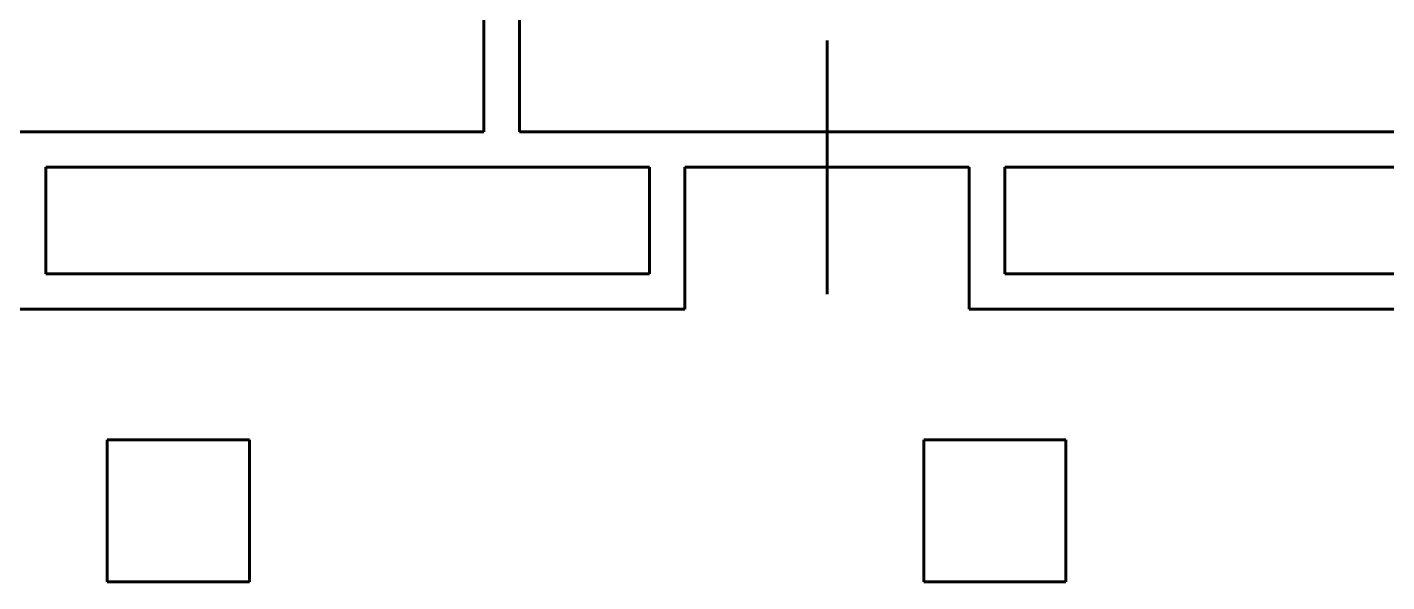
# Model space of a CAD drawing. Extents: x 0 to 297, y 0 to 292.
# Drawn here: x 114.66 to 133.79, y 89.95 to 97.76 of the extents above; entities that cross this region are included whole.
import ezdxf

# ---------------------------------------------------------------- set-up
doc = ezdxf.new("R2010")
doc.units = 0
doc.header["$MEASUREMENT"] = 0
doc.linetypes.add('K5LT_BASIC', pattern=[0])
doc.layers.add('Системный слой', color=7, linetype='Continuous')

# ---------------------------------------------------------------- blocks, each defined once
blk = doc.blocks.new('*U')
at = {"layer": 'Системный слой', "linetype": 'K5LT_BASIC', "lineweight": 60}
for p, q in [((117.791, 91.95), (115.791, 91.95)), ((115.791, 91.95), (115.791, 89.95)), ((117.791, 89.95), (117.791, 91.95)), ((129.276, 91.95), (127.276, 91.95)), ((127.276, 91.95), (127.276, 89.95)), ((129.276, 89.95), (129.276, 91.95)), ((115.791, 89.95), (117.791, 89.95)), ((127.276, 89.95), (129.276, 89.95))]:
    blk.add_line(p, q, dxfattribs=at)

msp = doc.modelspace()

# ---------------------------------------------------------------- linework, layer by layer
at = {"layer": 'Системный слой', "linetype": 'K5LT_BASIC', "lineweight": 60}
for p, q in [((121.588, 107.786), (121.588, 96.286)), ((121.087, 101.845), (121.087, 96.286)), ((125.918, 97.571), (125.918, 94)), ((121.087, 96.286), (105.588, 96.286)), ((137.087, 96.286), (121.588, 96.286)), ((153.087, 96.286), (121.588, 96.286)), ((114.924, 94.286), (114.924, 95.786)), ((123.418, 95.786), (114.924, 95.786)), ((123.418, 94.286), (123.418, 95.786)), ((127.918, 95.786), (123.918, 95.786)), ((123.918, 93.786), (123.918, 95.786)), ((127.918, 95.786), (127.917, 93.786)), ((128.417, 94.286), (128.417, 95.786)), ((137.088, 95.786), (128.417, 95.786)), ((114.924, 94.286), (123.418, 94.286)), ((128.417, 94.286), (137.088, 94.286)), ((123.918, 93.786), (114.424, 93.786)), ((137.588, 93.786), (127.917, 93.786))]:
    msp.add_line(p, q, dxfattribs=at)

# ---------------------------------------------------------------- block references
at = {"layer": 'Системный слой'}
msp.add_blockref('*U', (0, 0), dxfattribs=at)
msp.add_blockref('*U', (0, 0), dxfattribs=at)
msp.add_blockref('*U', (0, 0), dxfattribs=at)
msp.add_blockref('*U', (0, 0), dxfattribs=at)
msp.add_blockref('*U', (0, 0), dxfattribs=at)
msp.add_blockref('*U', (0, 0), dxfattribs=at)
msp.add_blockref('*U', (0, 0), dxfattribs=at)
msp.add_blockref('*U', (0, 0), dxfattribs=at)
msp.add_blockref('*U', (0, 0), dxfattribs=at)
msp.add_blockref('*U', (0, 0), dxfattribs=at)
msp.add_blockref('*U', (0, 0), dxfattribs=at)
msp.add_blockref('*U', (0, 0), dxfattribs=at)
msp.add_blockref('*U', (0, 0), dxfattribs=at)
msp.add_blockref('*U', (0, 0), dxfattribs=at)
msp.add_blockref('*U', (0, 0), dxfattribs=at)
msp.add_blockref('*U', (0, 0), dxfattribs=at)
msp.add_blockref('*U', (0, 0), dxfattribs=at)
msp.add_blockref('*U', (0, 0), dxfattribs=at)
msp.add_blockref('*U', (0, 0), dxfattribs=at)
msp.add_blockref('*U', (0, 0), dxfattribs=at)
msp.add_blockref('*U', (0, 0), dxfattribs=at)
msp.add_blockref('*U', (0, 0), dxfattribs=at)
msp.add_blockref('*U', (0, 0), dxfattribs=at)
msp.add_blockref('*U', (0, 0), dxfattribs=at)
msp.add_blockref('*U', (0, 0), dxfattribs=at)
msp.add_blockref('*U', (0, 0), dxfattribs=at)
msp.add_blockref('*U', (0, 0), dxfattribs=at)
msp.add_blockref('*U', (0, 0), dxfattribs=at)
msp.add_blockref('*U', (0, 0), dxfattribs=at)
msp.add_blockref('*U', (0, 0), dxfattribs=at)
msp.add_blockref('*U', (0, 0), dxfattribs=at)
msp.add_blockref('*U', (0, 0), dxfattribs=at)
msp.add_blockref('*U', (0, 0), dxfattribs=at)
msp.add_blockref('*U', (0, 0), dxfattribs=at)
msp.add_blockref('*U', (0, 0), dxfattribs=at)
msp.add_blockref('*U', (0, 0), dxfattribs=at)
msp.add_blockref('*U', (0, 0), dxfattribs=at)
msp.add_blockref('*U', (0, 0), dxfattribs=at)
msp.add_blockref('*U', (0, 0), dxfattribs=at)
msp.add_blockref('*U', (0, 0), dxfattribs=at)
msp.add_blockref('*U', (0, 0), dxfattribs=at)
msp.add_blockref('*U', (0, 0), dxfattribs=at)
msp.add_blockref('*U', (0, 0), dxfattribs=at)
msp.add_blockref('*U', (0, 0), dxfattribs=at)
msp.add_blockref('*U', (0, 0), dxfattribs=at)
msp.add_blockref('*U', (0, 0), dxfattribs=at)
msp.add_blockref('*U', (0, 0), dxfattribs=at)
msp.add_blockref('*U', (0, 0), dxfattribs=at)
msp.add_blockref('*U', (0, 0), dxfattribs=at)
msp.add_blockref('*U', (0, 0), dxfattribs=at)
msp.add_blockref('*U', (0, 0), dxfattribs=at)
msp.add_blockref('*U', (0, 0), dxfattribs=at)
msp.add_blockref('*U', (0, 0), dxfattribs=at)
msp.add_blockref('*U', (0, 0), dxfattribs=at)
msp.add_blockref('*U', (0, 0), dxfattribs=at)
msp.add_blockref('*U', (0, 0), dxfattribs=at)
msp.add_blockref('*U', (0, 0), dxfattribs=at)
msp.add_blockref('*U', (0, 0), dxfattribs=at)
msp.add_blockref('*U', (0, 0), dxfattribs=at)
msp.add_blockref('*U', (0, 0), dxfattribs=at)
msp.add_blockref('*U', (0, 0), dxfattribs=at)
msp.add_blockref('*U', (0, 0), dxfattribs=at)
msp.add_blockref('*U', (0, 0), dxfattribs=at)
msp.add_blockref('*U', (0, 0), dxfattribs=at)
msp.add_blockref('*U', (0, 0), dxfattribs=at)
msp.add_blockref('*U', (0, 0), dxfattribs=at)
msp.add_blockref('*U', (0, 0), dxfattribs=at)
msp.add_blockref('*U', (0, 0), dxfattribs=at)
msp.add_blockref('*U', (0, 0), dxfattribs=at)
msp.add_blockref('*U', (0, 0), dxfattribs=at)
msp.add_blockref('*U', (0, 0), dxfattribs=at)
msp.add_blockref('*U', (0, 0), dxfattribs=at)
msp.add_blockref('*U', (0, 0), dxfattribs=at)
msp.add_blockref('*U', (0, 0), dxfattribs=at)
msp.add_blockref('*U', (0, 0), dxfattribs=at)
msp.add_blockref('*U', (0, 0), dxfattribs=at)
msp.add_blockref('*U', (0, 0), dxfattribs=at)
msp.add_blockref('*U', (0, 0), dxfattribs=at)
msp.add_blockref('*U', (0, 0), dxfattribs=at)
msp.add_blockref('*U', (0, 0), dxfattribs=at)
msp.add_blockref('*U', (0, 0), dxfattribs=at)
msp.add_blockref('*U', (0, 0), dxfattribs=at)
msp.add_blockref('*U', (0, 0), dxfattribs=at)
msp.add_blockref('*U', (0, 0), dxfattribs=at)
msp.add_blockref('*U', (0, 0), dxfattribs=at)
msp.add_blockref('*U', (0, 0), dxfattribs=at)
msp.add_blockref('*U', (0, 0), dxfattribs=at)
msp.add_blockref('*U', (0, 0), dxfattribs=at)
msp.add_blockref('*U', (0, 0), dxfattribs=at)
msp.add_blockref('*U', (0, 0), dxfattribs=at)
msp.add_blockref('*U', (0, 0), dxfattribs=at)
msp.add_blockref('*U', (0, 0), dxfattribs=at)
msp.add_blockref('*U', (0, 0), dxfattribs=at)
msp.add_blockref('*U', (0, 0), dxfattribs=at)
msp.add_blockref('*U', (0, 0), dxfattribs=at)
msp.add_blockref('*U', (0, 0), dxfattribs=at)
msp.add_blockref('*U', (0, 0), dxfattribs=at)
msp.add_blockref('*U', (0, 0), dxfattribs=at)
msp.add_blockref('*U', (0, 0), dxfattribs=at)
msp.add_blockref('*U', (0, 0), dxfattribs=at)
msp.add_blockref('*U', (0, 0), dxfattribs=at)
msp.add_blockref('*U', (0, 0), dxfattribs=at)
msp.add_blockref('*U', (0, 0), dxfattribs=at)
msp.add_blockref('*U', (0, 0), dxfattribs=at)
msp.add_blockref('*U', (0, 0), dxfattribs=at)
msp.add_blockref('*U', (0, 0), dxfattribs=at)
msp.add_blockref('*U', (0, 0), dxfattribs=at)
msp.add_blockref('*U', (0, 0), dxfattribs=at)
msp.add_blockref('*U', (0, 0), dxfattribs=at)
msp.add_blockref('*U', (0, 0), dxfattribs=at)
msp.add_blockref('*U', (0, 0), dxfattribs=at)
msp.add_blockref('*U', (0, 0), dxfattribs=at)
msp.add_blockref('*U', (0, 0), dxfattribs=at)
msp.add_blockref('*U', (0, 0), dxfattribs=at)
msp.add_blockref('*U', (0, 0), dxfattribs=at)
msp.add_blockref('*U', (0, 0), dxfattribs=at)
msp.add_blockref('*U', (0, 0), dxfattribs=at)
msp.add_blockref('*U', (0, 0), dxfattribs=at)
msp.add_blockref('*U', (0, 0), dxfattribs=at)
msp.add_blockref('*U', (0, 0), dxfattribs=at)
msp.add_blockref('*U', (0, 0), dxfattribs=at)
msp.add_blockref('*U', (0, 0), dxfattribs=at)
msp.add_blockref('*U', (0, 0), dxfattribs=at)
msp.add_blockref('*U', (0, 0), dxfattribs=at)
msp.add_blockref('*U', (0, 0), dxfattribs=at)
msp.add_blockref('*U', (0, 0), dxfattribs=at)
msp.add_blockref('*U', (0, 0), dxfattribs=at)
msp.add_blockref('*U', (0, 0), dxfattribs=at)
msp.add_blockref('*U', (0, 0), dxfattribs=at)
msp.add_blockref('*U', (0, 0), dxfattribs=at)
msp.add_blockref('*U', (0, 0), dxfattribs=at)
msp.add_blockref('*U', (0, 0), dxfattribs=at)
msp.add_blockref('*U', (0, 0), dxfattribs=at)
msp.add_blockref('*U', (0, 0), dxfattribs=at)
msp.add_blockref('*U', (0, 0), dxfattribs=at)
msp.add_blockref('*U', (0, 0), dxfattribs=at)
msp.add_blockref('*U', (0, 0), dxfattribs=at)
msp.add_blockref('*U', (0, 0), dxfattribs=at)
msp.add_blockref('*U', (0, 0), dxfattribs=at)
msp.add_blockref('*U', (0, 0), dxfattribs=at)
msp.add_blockref('*U', (0, 0), dxfattribs=at)
msp.add_blockref('*U', (0, 0), dxfattribs=at)
msp.add_blockref('*U', (0, 0), dxfattribs=at)
msp.add_blockref('*U', (0, 0), dxfattribs=at)
msp.add_blockref('*U', (0, 0), dxfattribs=at)
msp.add_blockref('*U', (0, 0), dxfattribs=at)
msp.add_blockref('*U', (0, 0), dxfattribs=at)
msp.add_blockref('*U', (0, 0), dxfattribs=at)
msp.add_blockref('*U', (0, 0), dxfattribs=at)
msp.add_blockref('*U', (0, 0), dxfattribs=at)
msp.add_blockref('*U', (0, 0), dxfattribs=at)
msp.add_blockref('*U', (0, 0), dxfattribs=at)
msp.add_blockref('*U', (0, 0), dxfattribs=at)
msp.add_blockref('*U', (0, 0), dxfattribs=at)
msp.add_blockref('*U', (0, 0), dxfattribs=at)
msp.add_blockref('*U', (0, 0), dxfattribs=at)
msp.add_blockref('*U', (0, 0), dxfattribs=at)
msp.add_blockref('*U', (0, 0), dxfattribs=at)
msp.add_blockref('*U', (0, 0), dxfattribs=at)
msp.add_blockref('*U', (0, 0), dxfattribs=at)
msp.add_blockref('*U', (0, 0), dxfattribs=at)
msp.add_blockref('*U', (0, 0), dxfattribs=at)
msp.add_blockref('*U', (0, 0), dxfattribs=at)
msp.add_blockref('*U', (0, 0), dxfattribs=at)
msp.add_blockref('*U', (0, 0), dxfattribs=at)
msp.add_blockref('*U', (0, 0), dxfattribs=at)
msp.add_blockref('*U', (0, 0), dxfattribs=at)
msp.add_blockref('*U', (0, 0), dxfattribs=at)
msp.add_blockref('*U', (0, 0), dxfattribs=at)
msp.add_blockref('*U', (0, 0), dxfattribs=at)
msp.add_blockref('*U', (0, 0), dxfattribs=at)
msp.add_blockref('*U', (0, 0), dxfattribs=at)
msp.add_blockref('*U', (0, 0), dxfattribs=at)
msp.add_blockref('*U', (0, 0), dxfattribs=at)
msp.add_blockref('*U', (0, 0), dxfattribs=at)
msp.add_blockref('*U', (0, 0), dxfattribs=at)
msp.add_blockref('*U', (0, 0), dxfattribs=at)
msp.add_blockref('*U', (0, 0), dxfattribs=at)
msp.add_blockref('*U', (0, 0), dxfattribs=at)
msp.add_blockref('*U', (0, 0), dxfattribs=at)
msp.add_blockref('*U', (0, 0), dxfattribs=at)
msp.add_blockref('*U', (0, 0), dxfattribs=at)
msp.add_blockref('*U', (0, 0), dxfattribs=at)
msp.add_blockref('*U', (0, 0), dxfattribs=at)
msp.add_blockref('*U', (0, 0), dxfattribs=at)
msp.add_blockref('*U', (0, 0), dxfattribs=at)
msp.add_blockref('*U', (0, 0), dxfattribs=at)
msp.add_blockref('*U', (0, 0), dxfattribs=at)
msp.add_blockref('*U', (0, 0), dxfattribs=at)
msp.add_blockref('*U', (0, 0), dxfattribs=at)
msp.add_blockref('*U', (0, 0), dxfattribs=at)
msp.add_blockref('*U', (0, 0), dxfattribs=at)
msp.add_blockref('*U', (0, 0), dxfattribs=at)
msp.add_blockref('*U', (0, 0), dxfattribs=at)
msp.add_blockref('*U', (0, 0), dxfattribs=at)
msp.add_blockref('*U', (0, 0), dxfattribs=at)
msp.add_blockref('*U', (0, 0), dxfattribs=at)
msp.add_blockref('*U', (0, 0), dxfattribs=at)
msp.add_blockref('*U', (0, 0), dxfattribs=at)
msp.add_blockref('*U', (0, 0), dxfattribs=at)
msp.add_blockref('*U', (0, 0), dxfattribs=at)
msp.add_blockref('*U', (0, 0), dxfattribs=at)
msp.add_blockref('*U', (0, 0), dxfattribs=at)
msp.add_blockref('*U', (0, 0), dxfattribs=at)
msp.add_blockref('*U', (0, 0), dxfattribs=at)
msp.add_blockref('*U', (0, 0), dxfattribs=at)
msp.add_blockref('*U', (0, 0), dxfattribs=at)
msp.add_blockref('*U', (0, 0), dxfattribs=at)
msp.add_blockref('*U', (0, 0), dxfattribs=at)
msp.add_blockref('*U', (0, 0), dxfattribs=at)
msp.add_blockref('*U', (0, 0), dxfattribs=at)
msp.add_blockref('*U', (0, 0), dxfattribs=at)
msp.add_blockref('*U', (0, 0), dxfattribs=at)
msp.add_blockref('*U', (0, 0), dxfattribs=at)
msp.add_blockref('*U', (0, 0), dxfattribs=at)
msp.add_blockref('*U', (0, 0), dxfattribs=at)
msp.add_blockref('*U', (0, 0), dxfattribs=at)
msp.add_blockref('*U', (0, 0), dxfattribs=at)
msp.add_blockref('*U', (0, 0), dxfattribs=at)
msp.add_blockref('*U', (0, 0), dxfattribs=at)
msp.add_blockref('*U', (0, 0), dxfattribs=at)
msp.add_blockref('*U', (0, 0), dxfattribs=at)
msp.add_blockref('*U', (0, 0), dxfattribs=at)
msp.add_blockref('*U', (0, 0), dxfattribs=at)
msp.add_blockref('*U', (0, 0), dxfattribs=at)
msp.add_blockref('*U', (0, 0), dxfattribs=at)
msp.add_blockref('*U', (0, 0), dxfattribs=at)
msp.add_blockref('*U', (0, 0), dxfattribs=at)
msp.add_blockref('*U', (0, 0), dxfattribs=at)
msp.add_blockref('*U', (0, 0), dxfattribs=at)
msp.add_blockref('*U', (0, 0), dxfattribs=at)
msp.add_blockref('*U', (0, 0), dxfattribs=at)
msp.add_blockref('*U', (0, 0), dxfattribs=at)
msp.add_blockref('*U', (0, 0), dxfattribs=at)
msp.add_blockref('*U', (0, 0), dxfattribs=at)
msp.add_blockref('*U', (0, 0), dxfattribs=at)
msp.add_blockref('*U', (0, 0), dxfattribs=at)
msp.add_blockref('*U', (0, 0), dxfattribs=at)
msp.add_blockref('*U', (0, 0), dxfattribs=at)
msp.add_blockref('*U', (0, 0), dxfattribs=at)
msp.add_blockref('*U', (0, 0), dxfattribs=at)
msp.add_blockref('*U', (0, 0), dxfattribs=at)
msp.add_blockref('*U', (0, 0), dxfattribs=at)
msp.add_blockref('*U', (0, 0), dxfattribs=at)
msp.add_blockref('*U', (0, 0), dxfattribs=at)
msp.add_blockref('*U', (0, 0), dxfattribs=at)
msp.add_blockref('*U', (0, 0), dxfattribs=at)
msp.add_blockref('*U', (0, 0), dxfattribs=at)
msp.add_blockref('*U', (0, 0), dxfattribs=at)
msp.add_blockref('*U', (0, 0), dxfattribs=at)
msp.add_blockref('*U', (0, 0), dxfattribs=at)
msp.add_blockref('*U', (0, 0), dxfattribs=at)
msp.add_blockref('*U', (0, 0), dxfattribs=at)
msp.add_blockref('*U', (0, 0), dxfattribs=at)
msp.add_blockref('*U', (0, 0), dxfattribs=at)
msp.add_blockref('*U', (0, 0), dxfattribs=at)
msp.add_blockref('*U', (0, 0), dxfattribs=at)
msp.add_blockref('*U', (0, 0), dxfattribs=at)
msp.add_blockref('*U', (0, 0), dxfattribs=at)
msp.add_blockref('*U', (0, 0), dxfattribs=at)
msp.add_blockref('*U', (0, 0), dxfattribs=at)
msp.add_blockref('*U', (0, 0), dxfattribs=at)
msp.add_blockref('*U', (0, 0), dxfattribs=at)
msp.add_blockref('*U', (0, 0), dxfattribs=at)
msp.add_blockref('*U', (0, 0), dxfattribs=at)
msp.add_blockref('*U', (0, 0), dxfattribs=at)
msp.add_blockref('*U', (0, 0), dxfattribs=at)
msp.add_blockref('*U', (0, 0), dxfattribs=at)
msp.add_blockref('*U', (0, 0), dxfattribs=at)
msp.add_blockref('*U', (0, 0), dxfattribs=at)
msp.add_blockref('*U', (0, 0), dxfattribs=at)
msp.add_blockref('*U', (0, 0), dxfattribs=at)
msp.add_blockref('*U', (0, 0), dxfattribs=at)
msp.add_blockref('*U', (0, 0), dxfattribs=at)
msp.add_blockref('*U', (0, 0), dxfattribs=at)
msp.add_blockref('*U', (0, 0), dxfattribs=at)
msp.add_blockref('*U', (0, 0), dxfattribs=at)
msp.add_blockref('*U', (0, 0), dxfattribs=at)
msp.add_blockref('*U', (0, 0), dxfattribs=at)
msp.add_blockref('*U', (0, 0), dxfattribs=at)
msp.add_blockref('*U', (0, 0), dxfattribs=at)
msp.add_blockref('*U', (0, 0), dxfattribs=at)
msp.add_blockref('*U', (0, 0), dxfattribs=at)
msp.add_blockref('*U', (0, 0), dxfattribs=at)
msp.add_blockref('*U', (0, 0), dxfattribs=at)
msp.add_blockref('*U', (0, 0), dxfattribs=at)
msp.add_blockref('*U', (0, 0), dxfattribs=at)
msp.add_blockref('*U', (0, 0), dxfattribs=at)
msp.add_blockref('*U', (0, 0), dxfattribs=at)
msp.add_blockref('*U', (0, 0), dxfattribs=at)
msp.add_blockref('*U', (0, 0), dxfattribs=at)
msp.add_blockref('*U', (0, 0), dxfattribs=at)
msp.add_blockref('*U', (0, 0), dxfattribs=at)
msp.add_blockref('*U', (0, 0), dxfattribs=at)
msp.add_blockref('*U', (0, 0), dxfattribs=at)
msp.add_blockref('*U', (0, 0), dxfattribs=at)
msp.add_blockref('*U', (0, 0), dxfattribs=at)
msp.add_blockref('*U', (0, 0), dxfattribs=at)
msp.add_blockref('*U', (0, 0), dxfattribs=at)
msp.add_blockref('*U', (0, 0), dxfattribs=at)
msp.add_blockref('*U', (0, 0), dxfattribs=at)
msp.add_blockref('*U', (0, 0), dxfattribs=at)
msp.add_blockref('*U', (0, 0), dxfattribs=at)
msp.add_blockref('*U', (0, 0), dxfattribs=at)
msp.add_blockref('*U', (0, 0), dxfattribs=at)
msp.add_blockref('*U', (0, 0), dxfattribs=at)
msp.add_blockref('*U', (0, 0), dxfattribs=at)
msp.add_blockref('*U', (0, 0), dxfattribs=at)
msp.add_blockref('*U', (0, 0), dxfattribs=at)
msp.add_blockref('*U', (0, 0), dxfattribs=at)
msp.add_blockref('*U', (0, 0), dxfattribs=at)
msp.add_blockref('*U', (0, 0), dxfattribs=at)
msp.add_blockref('*U', (0, 0), dxfattribs=at)
msp.add_blockref('*U', (0, 0), dxfattribs=at)
msp.add_blockref('*U', (0, 0), dxfattribs=at)
msp.add_blockref('*U', (0, 0), dxfattribs=at)
msp.add_blockref('*U', (0, 0), dxfattribs=at)
msp.add_blockref('*U', (0, 0), dxfattribs=at)
msp.add_blockref('*U', (0, 0), dxfattribs=at)
msp.add_blockref('*U', (0, 0), dxfattribs=at)
msp.add_blockref('*U', (0, 0), dxfattribs=at)
msp.add_blockref('*U', (0, 0), dxfattribs=at)
msp.add_blockref('*U', (0, 0), dxfattribs=at)
msp.add_blockref('*U', (0, 0), dxfattribs=at)
msp.add_blockref('*U', (0, 0), dxfattribs=at)
msp.add_blockref('*U', (0, 0), dxfattribs=at)
msp.add_blockref('*U', (0, 0), dxfattribs=at)
msp.add_blockref('*U', (0, 0), dxfattribs=at)
msp.add_blockref('*U', (0, 0), dxfattribs=at)
msp.add_blockref('*U', (0, 0), dxfattribs=at)
msp.add_blockref('*U', (0, 0), dxfattribs=at)
msp.add_blockref('*U', (0, 0), dxfattribs=at)
msp.add_blockref('*U', (0, 0), dxfattribs=at)
msp.add_blockref('*U', (0, 0), dxfattribs=at)
msp.add_blockref('*U', (0, 0), dxfattribs=at)
msp.add_blockref('*U', (0, 0), dxfattribs=at)
msp.add_blockref('*U', (0, 0), dxfattribs=at)
msp.add_blockref('*U', (0, 0), dxfattribs=at)
msp.add_blockref('*U', (0, 0), dxfattribs=at)
msp.add_blockref('*U', (0, 0), dxfattribs=at)
msp.add_blockref('*U', (0, 0), dxfattribs=at)
msp.add_blockref('*U', (0, 0), dxfattribs=at)
msp.add_blockref('*U', (0, 0), dxfattribs=at)
msp.add_blockref('*U', (0, 0), dxfattribs=at)
msp.add_blockref('*U', (0, 0), dxfattribs=at)
msp.add_blockref('*U', (0, 0), dxfattribs=at)
msp.add_blockref('*U', (0, 0), dxfattribs=at)
msp.add_blockref('*U', (0, 0), dxfattribs=at)
msp.add_blockref('*U', (0, 0), dxfattribs=at)
msp.add_blockref('*U', (0, 0), dxfattribs=at)
msp.add_blockref('*U', (0, 0), dxfattribs=at)
msp.add_blockref('*U', (0, 0), dxfattribs=at)
msp.add_blockref('*U', (0, 0), dxfattribs=at)
msp.add_blockref('*U', (0, 0), dxfattribs=at)
msp.add_blockref('*U', (0, 0), dxfattribs=at)
msp.add_blockref('*U', (0, 0), dxfattribs=at)
msp.add_blockref('*U', (0, 0), dxfattribs=at)
msp.add_blockref('*U', (0, 0), dxfattribs=at)
msp.add_blockref('*U', (0, 0), dxfattribs=at)
msp.add_blockref('*U', (0, 0), dxfattribs=at)
msp.add_blockref('*U', (0, 0), dxfattribs=at)
msp.add_blockref('*U', (0, 0), dxfattribs=at)
msp.add_blockref('*U', (0, 0), dxfattribs=at)
msp.add_blockref('*U', (0, 0), dxfattribs=at)
msp.add_blockref('*U', (0, 0), dxfattribs=at)
msp.add_blockref('*U', (0, 0), dxfattribs=at)
msp.add_blockref('*U', (0, 0), dxfattribs=at)
msp.add_blockref('*U', (0, 0), dxfattribs=at)
msp.add_blockref('*U', (0, 0), dxfattribs=at)
msp.add_blockref('*U', (0, 0), dxfattribs=at)
msp.add_blockref('*U', (0, 0), dxfattribs=at)
msp.add_blockref('*U', (0, 0), dxfattribs=at)
msp.add_blockref('*U', (0, 0), dxfattribs=at)
msp.add_blockref('*U', (0, 0), dxfattribs=at)
msp.add_blockref('*U', (0, 0), dxfattribs=at)
msp.add_blockref('*U', (0, 0), dxfattribs=at)
msp.add_blockref('*U', (0, 0), dxfattribs=at)
msp.add_blockref('*U', (0, 0), dxfattribs=at)
msp.add_blockref('*U', (0, 0), dxfattribs=at)
msp.add_blockref('*U', (0, 0), dxfattribs=at)
msp.add_blockref('*U', (0, 0), dxfattribs=at)
msp.add_blockref('*U', (0, 0), dxfattribs=at)
msp.add_blockref('*U', (0, 0), dxfattribs=at)
msp.add_blockref('*U', (0, 0), dxfattribs=at)
msp.add_blockref('*U', (0, 0), dxfattribs=at)
msp.add_blockref('*U', (0, 0), dxfattribs=at)
msp.add_blockref('*U', (0, 0), dxfattribs=at)
msp.add_blockref('*U', (0, 0), dxfattribs=at)
msp.add_blockref('*U', (0, 0), dxfattribs=at)
msp.add_blockref('*U', (0, 0), dxfattribs=at)
msp.add_blockref('*U', (0, 0), dxfattribs=at)
msp.add_blockref('*U', (0, 0), dxfattribs=at)
msp.add_blockref('*U', (0, 0), dxfattribs=at)
msp.add_blockref('*U', (0, 0), dxfattribs=at)
msp.add_blockref('*U', (0, 0), dxfattribs=at)
msp.add_blockref('*U', (0, 0), dxfattribs=at)
msp.add_blockref('*U', (0, 0), dxfattribs=at)
msp.add_blockref('*U', (0, 0), dxfattribs=at)
msp.add_blockref('*U', (0, 0), dxfattribs=at)
msp.add_blockref('*U', (0, 0), dxfattribs=at)
msp.add_blockref('*U', (0, 0), dxfattribs=at)
msp.add_blockref('*U', (0, 0), dxfattribs=at)
msp.add_blockref('*U', (0, 0), dxfattribs=at)
msp.add_blockref('*U', (0, 0), dxfattribs=at)
msp.add_blockref('*U', (0, 0), dxfattribs=at)
msp.add_blockref('*U', (0, 0), dxfattribs=at)
msp.add_blockref('*U', (0, 0), dxfattribs=at)
msp.add_blockref('*U', (0, 0), dxfattribs=at)
msp.add_blockref('*U', (0, 0), dxfattribs=at)
msp.add_blockref('*U', (0, 0), dxfattribs=at)
msp.add_blockref('*U', (0, 0), dxfattribs=at)
msp.add_blockref('*U', (0, 0), dxfattribs=at)
msp.add_blockref('*U', (0, 0), dxfattribs=at)
msp.add_blockref('*U', (0, 0), dxfattribs=at)
msp.add_blockref('*U', (0, 0), dxfattribs=at)
msp.add_blockref('*U', (0, 0), dxfattribs=at)
msp.add_blockref('*U', (0, 0), dxfattribs=at)
msp.add_blockref('*U', (0, 0), dxfattribs=at)
msp.add_blockref('*U', (0, 0), dxfattribs=at)
msp.add_blockref('*U', (0, 0), dxfattribs=at)
msp.add_blockref('*U', (0, 0), dxfattribs=at)

doc.saveas('drawing.dxf')
